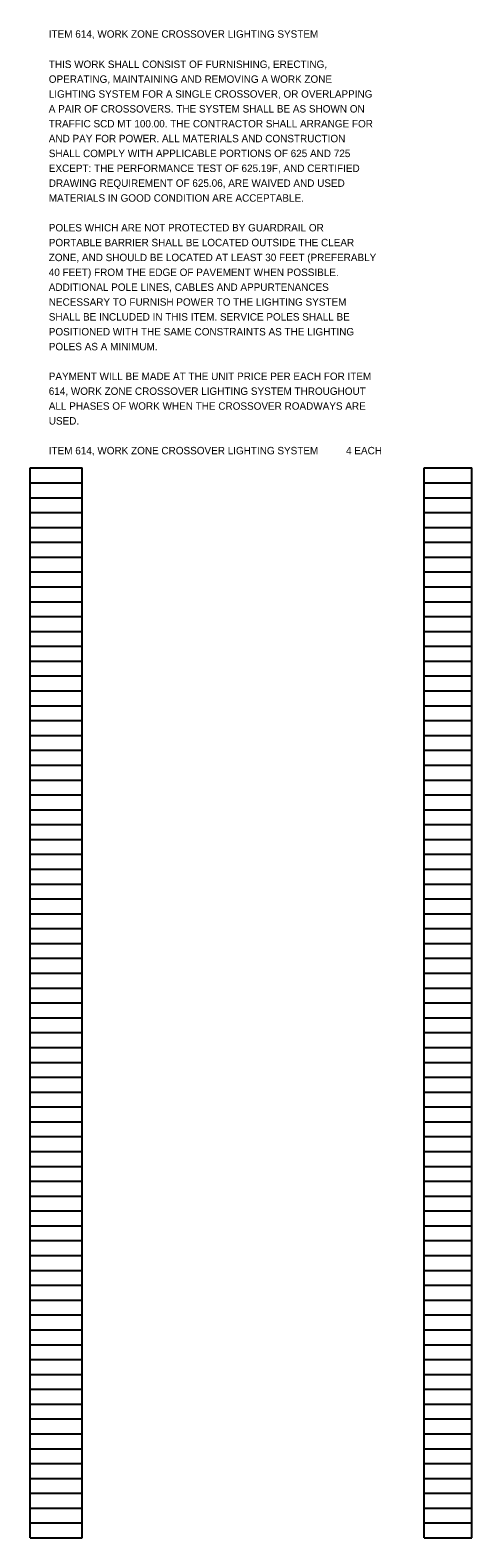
# Model space of a CAD drawing. Extents: x -71 to 34, y -17 to 40.
# Drawn here: x -18.09 to -9.77, y 11.51 to 39.92 of the extents above; entities that cross this region are included whole.
import ezdxf

# ---------------------------------------------------------------- set-up
doc = ezdxf.new("R2010")
doc.units = 0
doc.layers.add('SH_Data', color=7, linetype='Continuous')
doc.layers.add('SH_Text', color=7, linetype='Continuous')

msp = doc.modelspace()

# ---------------------------------------------------------------- linework, layer by layer
at = {"layer": 'SH_Data'}
for p, q in [((-18.088, 11.515), (-18.088, 31.675)), ((-18.088, 31.675), (-17.108, 31.675)), ((-17.108, 11.515), (-17.108, 31.675)), ((-10.668, 11.515), (-10.668, 31.675)), ((-10.668, 31.675), (-9.768, 31.675)), ((-9.768, 11.515), (-9.768, 31.675)), ((-18.088, 31.395), (-17.108, 31.395)), ((-10.668, 31.395), (-9.768, 31.395)), ((-18.088, 31.115), (-17.108, 31.115)), ((-10.668, 31.115), (-9.768, 31.115)), ((-18.088, 30.835), (-17.108, 30.835)), ((-10.668, 30.835), (-9.768, 30.835)), ((-18.088, 30.555), (-17.108, 30.555)), ((-10.668, 30.555), (-9.768, 30.555)), ((-18.088, 30.275), (-17.108, 30.275)), ((-10.668, 30.275), (-9.768, 30.275)), ((-18.088, 29.995), (-17.108, 29.995)), ((-10.668, 29.995), (-9.768, 29.995)), ((-18.088, 29.715), (-17.108, 29.715)), ((-10.668, 29.715), (-9.768, 29.715)), ((-18.088, 29.435), (-17.108, 29.435)), ((-10.668, 29.435), (-9.768, 29.435)), ((-18.088, 29.155), (-17.108, 29.155)), ((-10.668, 29.155), (-9.768, 29.155)), ((-18.088, 28.875), (-17.108, 28.875)), ((-10.668, 28.875), (-9.768, 28.875)), ((-18.088, 28.595), (-17.108, 28.595)), ((-10.668, 28.595), (-9.768, 28.595)), ((-18.088, 28.315), (-17.108, 28.315)), ((-10.668, 28.315), (-9.768, 28.315)), ((-18.088, 28.035), (-17.108, 28.035)), ((-10.668, 28.035), (-9.768, 28.035)), ((-18.088, 27.755), (-17.108, 27.755)), ((-10.668, 27.755), (-9.768, 27.755)), ((-18.088, 27.475), (-17.108, 27.475)), ((-10.668, 27.475), (-9.768, 27.475)), ((-18.088, 27.195), (-17.108, 27.195)), ((-10.668, 27.195), (-9.768, 27.195)), ((-18.088, 26.915), (-17.108, 26.915)), ((-10.668, 26.915), (-9.768, 26.915)), ((-18.088, 26.635), (-17.108, 26.635)), ((-10.668, 26.635), (-9.768, 26.635)), ((-18.088, 26.355), (-17.108, 26.355)), ((-10.668, 26.355), (-9.768, 26.355)), ((-18.088, 26.075), (-17.108, 26.075)), ((-10.668, 26.075), (-9.768, 26.075)), ((-18.088, 25.795), (-17.108, 25.795)), ((-10.668, 25.795), (-9.768, 25.795)), ((-18.088, 25.515), (-17.108, 25.515)), ((-10.668, 25.515), (-9.768, 25.515)), ((-18.088, 25.235), (-17.108, 25.235)), ((-10.668, 25.235), (-9.768, 25.235)), ((-18.088, 24.955), (-17.108, 24.955)), ((-10.668, 24.955), (-9.768, 24.955)), ((-18.088, 24.675), (-17.108, 24.675)), ((-10.668, 24.675), (-9.768, 24.675)), ((-18.088, 24.395), (-17.108, 24.395)), ((-10.668, 24.395), (-9.768, 24.395)), ((-18.088, 24.115), (-17.108, 24.115)), ((-10.668, 24.115), (-9.768, 24.115)), ((-18.088, 23.835), (-17.108, 23.835)), ((-10.668, 23.835), (-9.768, 23.835)), ((-18.088, 23.555), (-17.108, 23.555)), ((-10.668, 23.555), (-9.768, 23.555)), ((-18.088, 23.275), (-17.108, 23.275)), ((-10.668, 23.275), (-9.768, 23.275)), ((-18.088, 22.995), (-17.108, 22.995)), ((-10.668, 22.995), (-9.768, 22.995)), ((-18.088, 22.715), (-17.108, 22.715)), ((-10.668, 22.715), (-9.768, 22.715)), ((-18.088, 22.435), (-17.108, 22.435)), ((-10.668, 22.435), (-9.768, 22.435)), ((-18.088, 22.155), (-17.108, 22.155)), ((-10.668, 22.155), (-9.768, 22.155)), ((-18.088, 21.875), (-17.108, 21.875)), ((-18.088, 21.595), (-17.108, 21.595)), ((-10.668, 21.875), (-9.768, 21.875)), ((-10.668, 21.595), (-9.768, 21.595)), ((-18.088, 21.315), (-17.108, 21.315)), ((-10.668, 21.315), (-9.768, 21.315)), ((-18.088, 21.035), (-17.108, 21.035)), ((-10.668, 21.035), (-9.768, 21.035)), ((-18.088, 20.755), (-17.108, 20.755)), ((-10.668, 20.755), (-9.768, 20.755)), ((-18.088, 20.475), (-17.108, 20.475)), ((-10.668, 20.475), (-9.768, 20.475)), ((-18.088, 20.195), (-17.108, 20.195)), ((-10.668, 20.195), (-9.768, 20.195)), ((-18.088, 19.915), (-17.108, 19.915)), ((-10.668, 19.915), (-9.768, 19.915)), ((-18.088, 19.635), (-17.108, 19.635)), ((-10.668, 19.635), (-9.768, 19.635)), ((-18.088, 19.355), (-17.108, 19.355)), ((-10.668, 19.355), (-9.768, 19.355)), ((-18.088, 19.075), (-17.108, 19.075)), ((-10.668, 19.075), (-9.768, 19.075)), ((-18.088, 18.795), (-17.108, 18.795)), ((-10.668, 18.795), (-9.768, 18.795)), ((-18.088, 18.515), (-17.108, 18.515)), ((-10.668, 18.515), (-9.768, 18.515)), ((-18.088, 18.235), (-17.108, 18.235)), ((-10.668, 18.235), (-9.768, 18.235)), ((-18.088, 17.955), (-17.108, 17.955)), ((-10.668, 17.955), (-9.768, 17.955)), ((-18.088, 17.675), (-17.108, 17.675)), ((-10.668, 17.675), (-9.768, 17.675)), ((-18.088, 17.395), (-17.108, 17.395)), ((-10.668, 17.395), (-9.768, 17.395)), ((-18.088, 17.115), (-17.108, 17.115)), ((-10.668, 17.115), (-9.768, 17.115)), ((-18.088, 16.835), (-17.108, 16.835)), ((-10.668, 16.835), (-9.768, 16.835)), ((-18.088, 16.555), (-17.108, 16.555)), ((-10.668, 16.555), (-9.768, 16.555)), ((-18.088, 16.275), (-17.108, 16.275)), ((-10.668, 16.275), (-9.768, 16.275)), ((-18.088, 15.995), (-17.108, 15.995)), ((-10.668, 15.995), (-9.768, 15.995)), ((-18.088, 15.715), (-17.108, 15.715)), ((-10.668, 15.715), (-9.768, 15.715)), ((-18.088, 15.435), (-17.108, 15.435)), ((-10.668, 15.435), (-9.768, 15.435)), ((-18.088, 15.155), (-17.108, 15.155)), ((-10.668, 15.155), (-9.768, 15.155)), ((-18.088, 14.875), (-17.108, 14.875)), ((-10.668, 14.875), (-9.768, 14.875)), ((-18.088, 14.595), (-17.108, 14.595)), ((-10.668, 14.595), (-9.768, 14.595)), ((-18.088, 14.315), (-17.108, 14.315)), ((-10.668, 14.315), (-9.768, 14.315)), ((-18.088, 14.035), (-17.108, 14.035)), ((-10.668, 14.035), (-9.768, 14.035)), ((-18.088, 13.755), (-17.108, 13.755)), ((-10.668, 13.755), (-9.768, 13.755)), ((-18.088, 13.475), (-17.108, 13.475)), ((-10.668, 13.475), (-9.768, 13.475)), ((-18.088, 13.195), (-17.108, 13.195)), ((-10.668, 13.195), (-9.768, 13.195)), ((-18.088, 12.915), (-17.108, 12.915)), ((-10.668, 12.915), (-9.768, 12.915)), ((-18.088, 12.635), (-17.108, 12.635)), ((-10.668, 12.635), (-9.768, 12.635)), ((-18.088, 12.355), (-17.108, 12.355)), ((-10.668, 12.355), (-9.768, 12.355)), ((-18.088, 12.075), (-17.108, 12.075)), ((-10.668, 12.075), (-9.768, 12.075)), ((-18.088, 11.795), (-17.108, 11.795)), ((-10.668, 11.795), (-9.768, 11.795)), ((-18.088, 11.515), (-17.108, 11.515)), ((-10.668, 11.515), (-9.768, 11.515))]:
    msp.add_line(p, q, dxfattribs=at)

# ---------------------------------------------------------------- texts
at = {"layer": 'SH_Text'}
for s, p in [('ITEM 614, WORK ZONE CROSSOVER LIGHTING SYSTEM', (-17.737, 39.782)), ('THIS WORK SHALL CONSIST OF FURNISHING, ERECTING, ', (-17.737, 39.212)), ('OPERATING, MAINTAINING AND REMOVING A WORK ZONE ', (-17.737, 38.932)), ('LIGHTING SYSTEM FOR A SINGLE CROSSOVER, OR OVERLAPPING ', (-17.737, 38.652)), ('A PAIR OF CROSSOVERS. THE SYSTEM SHALL BE AS SHOWN ON ', (-17.737, 38.372)), ('TRAFFIC SCD MT 100.00. THE CONTRACTOR SHALL ARRANGE FOR ', (-17.737, 38.092)), ('AND PAY FOR POWER. ALL MATERIALS AND CONSTRUCTION ', (-17.737, 37.812)), ('SHALL COMPLY WITH APPLICABLE PORTIONS OF 625 AND 725 ', (-17.737, 37.532)), ('EXCEPT: THE PERFORMANCE TEST OF 625.19F, AND CERTIFIED ', (-17.737, 37.252)), ('DRAWING REQUIREMENT OF 625.06, ARE WAIVED AND USED ', (-17.737, 36.972)), ('MATERIALS IN GOOD CONDITION ARE ACCEPTABLE.', (-17.737, 36.692)), ('POLES WHICH ARE NOT PROTECTED BY GUARDRAIL OR ', (-17.737, 36.132)), ('PORTABLE BARRIER SHALL BE LOCATED OUTSIDE THE CLEAR ', (-17.737, 35.852)), ('ZONE, AND SHOULD BE LOCATED AT LEAST 30 FEET (PREFERABLY ', (-17.737, 35.572)), ('40 FEET) FROM THE EDGE OF PAVEMENT WHEN POSSIBLE. ', (-17.737, 35.292)), ('ADDITIONAL POLE LINES, CABLES AND APPURTENANCES ', (-17.737, 35.012)), ('NECESSARY TO FURNISH POWER TO THE LIGHTING SYSTEM ', (-17.737, 34.732)), ('SHALL BE INCLUDED IN THIS ITEM. SERVICE POLES SHALL BE ', (-17.737, 34.452)), ('POSITIONED WITH THE SAME CONSTRAINTS AS THE LIGHTING ', (-17.737, 34.172)), ('POLES AS A MINIMUM. ', (-17.737, 33.892)), ('PAYMENT WILL BE MADE AT THE UNIT PRICE PER EACH FOR ITEM ', (-17.737, 33.332)), ('614, WORK ZONE CROSSOVER LIGHTING SYSTEM THROUGHOUT ', (-17.737, 33.052)), ('ALL PHASES OF WORK WHEN THE CROSSOVER ROADWAYS ARE ', (-17.737, 32.772)), ('USED.', (-17.737, 32.492)), ('ITEM 614, WORK ZONE CROSSOVER LIGHTING SYSTEM', (-17.737, 31.932)), ('4 EACH', (-12.137, 31.932))]:
    msp.add_text(s, height=0.14, dxfattribs=at).set_placement(p)

doc.saveas('drawing.dxf')
